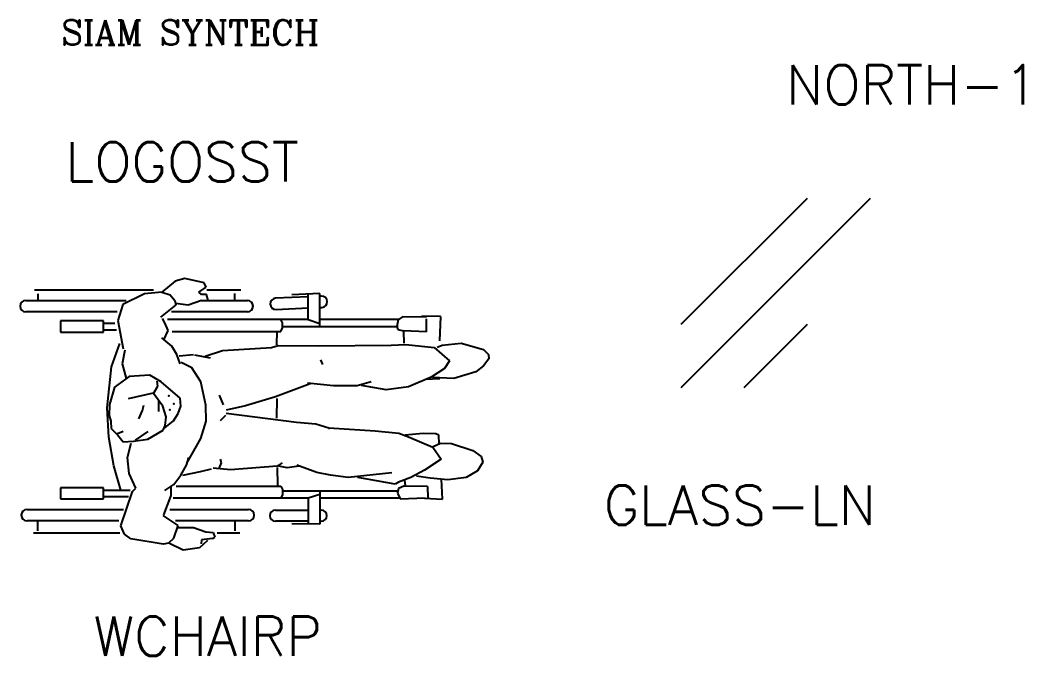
# Model space of a CAD drawing. Header units: inches. Extents: x -2548 to -2391, y 2200 to 2352.
# Drawn here: x -2464.8 to -2459.72, y 2336.77 to 2340 of the extents above; entities that cross this region are included whole.
import ezdxf

# ---------------------------------------------------------------- set-up
doc = ezdxf.new("R2010")
doc.units = ezdxf.units.IN
doc.header["$MEASUREMENT"] = 0
for name, color, linetype in [('1', 7, 'Continuous'), ('19', 4, 'Continuous'), ('HAND', 194, 'Continuous'), ('SPEC', 15, 'Continuous'), ('VT', 3, 'Continuous')]:
    doc.layers.add(name, color=color, linetype=linetype)
doc.styles.add('ROMANC', font='romanc', dxfattribs={"height": 0.4})
doc.styles.add('ROMANS', font='romans', dxfattribs={"height": 0.1})

# ---------------------------------------------------------------- blocks, each defined once
blk = doc.blocks.new('GLASS-LN')
at = {"layer": 'SPEC'}
for p, q in [((-0.075, -0.025), (0.025, 0.075)), ((-0.075, -0.075), (0.075, 0.075)), ((-0.025, -0.075), (0.025, -0.025))]:
    blk.add_line(p, q, dxfattribs=at)

msp = doc.modelspace()

# ---------------------------------------------------------------- linework, layer by layer
at = {"color": 2}
for p, q in [((-2463.96923, 2338.68681), (-2464.01874, 2338.67424)), ((-2463.87205, 2338.66496), (-2463.96923, 2338.68681)), ((-2464.01874, 2338.67424), (-2464.08586, 2338.61903)), ((-2463.89821, 2338.61834), (-2463.86181, 2338.64357)), ((-2463.86181, 2338.64357), (-2463.87205, 2338.66496)), ((-2464.12835, 2338.62827), (-2464.73176, 2338.62827)), ((-2464.71482, 2338.60943), (-2464.71482, 2338.57779)), ((-2464.17354, 2338.6094), (-2464.28465, 2338.556)), ((-2464.08586, 2338.61903), (-2464.17354, 2338.6094)), ((-2464.08586, 2338.61903), (-2464.0444, 2338.60531)), ((-2464.0444, 2338.60531), (-2464.02023, 2338.57683)), ((-2463.88513, 2338.60661), (-2463.89821, 2338.61834)), ((-2463.85959, 2338.6071), (-2463.88513, 2338.60661)), ((-2463.85198, 2338.57659), (-2463.85959, 2338.6071)), ((-2463.68551, 2338.62827), (-2463.85776, 2338.62827)), ((-2463.71585, 2338.57466), (-2463.71585, 2338.61167)), ((-2463.34491, 2338.59478), (-2463.5096, 2338.58712)), ((-2463.28519, 2338.61173), (-2463.42787, 2338.60408)), ((-2463.34491, 2338.47948), (-2463.34491, 2338.60853)), ((-2463.28524, 2338.44326), (-2463.28524, 2338.61171)), ((-2463.27744, 2338.59792), (-2463.28514, 2338.59756)), ((-2464.77569, 2338.57618), (-2464.26713, 2338.57618)), ((-2464.28465, 2338.556), (-2464.31003, 2338.47452)), ((-2464.0907, 2338.49197), (-2464.01571, 2338.55319)), ((-2464.02023, 2338.57683), (-2464.01571, 2338.55319)), ((-2464.01698, 2338.56303), (-2463.95257, 2338.55365)), ((-2463.95257, 2338.55365), (-2463.88465, 2338.57691)), ((-2463.88679, 2338.57618), (-2463.65279, 2338.57618)), ((-2463.50697, 2338.5306), (-2463.34524, 2338.53812)), ((-2463.28524, 2338.54091), (-2463.27481, 2338.54139)), ((-2464.31262, 2338.51799), (-2464.77569, 2338.51799)), ((-2464.07053, 2338.46313), (-2464.08286, 2338.48448)), ((-2463.65279, 2338.51799), (-2464.03686, 2338.51799)), ((-2462.86695, 2338.49263), (-2462.88884, 2338.47791)), ((-2462.74574, 2338.49098), (-2462.86695, 2338.49263)), ((-2462.6744, 2338.49644), (-2462.77026, 2338.49502)), ((-2462.74424, 2338.41792), (-2462.7447, 2338.48319)), ((-2462.67406, 2338.4943), (-2462.67899, 2338.37142)), ((-2464.59993, 2338.47219), (-2464.59993, 2338.41628)), ((-2464.38233, 2338.47219), (-2464.59993, 2338.47219)), ((-2464.38233, 2338.41628), (-2464.38233, 2338.47219)), ((-2464.38095, 2338.46032), (-2464.32399, 2338.46032)), ((-2464.31003, 2338.47452), (-2464.28241, 2338.33075)), ((-2464.05501, 2338.42441), (-2464.07053, 2338.46313)), ((-2463.34491, 2338.4795), (-2464.05676, 2338.4795)), ((-2463.47483, 2338.46196), (-2463.48403, 2338.4795)), ((-2463.48403, 2338.41953), (-2463.47483, 2338.43707)), ((-2463.47483, 2338.43707), (-2463.47483, 2338.46196)), ((-2463.47386, 2338.4438), (-2462.88807, 2338.4438)), ((-2463.34448, 2338.47901), (-2463.28627, 2338.45957)), ((-2462.88366, 2338.47984), (-2463.28524, 2338.47984)), ((-2462.88884, 2338.47791), (-2462.89596, 2338.44466)), ((-2462.89542, 2338.44262), (-2462.88998, 2338.42852)), ((-2464.59993, 2338.41628), (-2464.38233, 2338.41628)), ((-2464.38226, 2338.42772), (-2464.31546, 2338.42772)), ((-2464.03578, 2338.34393), (-2464.08556, 2338.38676)), ((-2464.07558, 2338.37722), (-2464.05501, 2338.42441)), ((-2464.03402, 2338.41953), (-2463.48403, 2338.41953)), ((-2463.50327, 2338.35092), (-2463.50242, 2338.41976)), ((-2462.88998, 2338.42852), (-2462.86101, 2338.42166)), ((-2462.74424, 2338.41792), (-2462.86101, 2338.42166)), ((-2462.86096, 2338.41919), (-2462.85941, 2338.36042)), ((-2464.34106, 2338.23946), (-2464.29975, 2338.35757)), ((-2464.01044, 2338.30264), (-2464.03578, 2338.34393)), ((-2463.7793, 2338.32245), (-2463.53063, 2338.33776)), ((-2463.53063, 2338.33776), (-2463.49668, 2338.34829)), ((-2463.49668, 2338.34829), (-2463.29086, 2338.34591)), ((-2463.29086, 2338.34591), (-2462.92473, 2338.3492)), ((-2462.92473, 2338.3492), (-2462.84948, 2338.35297)), ((-2462.84948, 2338.35297), (-2462.70593, 2338.33695)), ((-2462.70593, 2338.33695), (-2462.6279, 2338.27003)), ((-2462.69014, 2338.33978), (-2462.66596, 2338.35009)), ((-2462.66596, 2338.35009), (-2462.56851, 2338.35924)), ((-2462.56851, 2338.35924), (-2462.4555, 2338.32758)), ((-2464.27417, 2338.32392), (-2464.2877, 2338.2553)), ((-2463.99262, 2338.25421), (-2464.01044, 2338.30264)), ((-2463.99844, 2338.29593), (-2463.92534, 2338.30245)), ((-2463.9204, 2338.29977), (-2463.84194, 2338.28478)), ((-2463.86717, 2338.29334), (-2463.7793, 2338.32245)), ((-2462.4297, 2338.27966), (-2462.45644, 2338.24456)), ((-2462.4555, 2338.32758), (-2462.43051, 2338.30164)), ((-2462.43051, 2338.30164), (-2462.4297, 2338.27966)), ((-2464.36361, 2338.03109), (-2464.34106, 2338.23946)), ((-2464.2877, 2338.2553), (-2464.26649, 2338.17974)), ((-2463.93358, 2338.23391), (-2463.98791, 2338.26199)), ((-2463.88807, 2338.16377), (-2463.93358, 2338.23391)), ((-2463.2823, 2338.27495), (-2463.27199, 2338.25077)), ((-2462.65352, 2338.23039), (-2462.72093, 2338.18773)), ((-2462.6279, 2338.27003), (-2462.65352, 2338.23039)), ((-2462.45644, 2338.24456), (-2462.49483, 2338.2144)), ((-2464.25206, 2338.18983), (-2464.32692, 2338.13724)), ((-2464.14759, 2338.19704), (-2464.25206, 2338.18983)), ((-2464.08987, 2338.16354), (-2464.14759, 2338.19704)), ((-2462.72093, 2338.18773), (-2462.83701, 2338.13841)), ((-2462.67722, 2338.17917), (-2462.74991, 2338.17556)), ((-2462.60637, 2338.18052), (-2462.71508, 2338.18583)), ((-2462.49483, 2338.2144), (-2462.60637, 2338.18052)), ((-2464.32692, 2338.13724), (-2464.35145, 2338.0488)), ((-2464.12809, 2338.10471), (-2464.1067, 2338.1412)), ((-2464.1067, 2338.1412), (-2464.10929, 2338.16762)), ((-2463.99402, 2338.08005), (-2464.08987, 2338.16354)), ((-2463.86309, 2338.04505), (-2463.88807, 2338.16377)), ((-2463.33397, 2338.15268), (-2463.51038, 2338.0871)), ((-2463.21587, 2338.14251), (-2463.34887, 2338.15599)), ((-2463.09575, 2338.14276), (-2463.21587, 2338.14251)), ((-2463.02465, 2338.16428), (-2463.09575, 2338.14276)), ((-2462.95, 2338.12275), (-2463.07434, 2338.14567)), ((-2462.83701, 2338.13841), (-2462.95, 2338.12275)), ((-2464.12975, 2338.1057), (-2464.25702, 2338.07691)), ((-2464.08062, 2338.0402), (-2464.12809, 2338.10471)), ((-2463.98992, 2338.03943), (-2463.99402, 2338.08005)), ((-2463.79586, 2338.09538), (-2463.77525, 2338.04701)), ((-2463.51038, 2338.0871), (-2463.66283, 2338.04185)), ((-2463.50311, 2337.97985), (-2463.50254, 2338.07961)), ((-2464.35542, 2337.8827), (-2464.36361, 2338.03109)), ((-2464.35145, 2338.0488), (-2464.35298, 2337.99227)), ((-2464.18476, 2338.01834), (-2464.17682, 2338.04582)), ((-2464.10162, 2338.01252), (-2464.10124, 2338.066)), ((-2464.06478, 2337.98684), (-2464.08062, 2338.0402)), ((-2464.00375, 2338.00285), (-2463.98992, 2338.03943)), ((-2463.86129, 2337.96418), (-2463.86309, 2338.04505)), ((-2463.66283, 2338.04185), (-2463.76, 2338.02015)), ((-2464.35298, 2337.99227), (-2464.3444, 2337.96433)), ((-2464.20289, 2337.97611), (-2464.18476, 2338.01834)), ((-2464.06868, 2337.94281), (-2464.06478, 2337.98684)), ((-2464.02733, 2337.96536), (-2464.00375, 2338.00285)), ((-2463.76428, 2337.99283), (-2463.79142, 2337.96627)), ((-2463.76109, 2338.00498), (-2463.40431, 2337.95973)), ((-2464.3444, 2337.96433), (-2464.34385, 2337.9269)), ((-2464.34385, 2337.9269), (-2464.30892, 2337.8935)), ((-2464.07998, 2337.91814), (-2464.06868, 2337.94281)), ((-2464.07176, 2337.93081), (-2464.02733, 2337.96536)), ((-2463.88861, 2337.87568), (-2463.86129, 2337.96418)), ((-2463.40431, 2337.95973), (-2463.30644, 2337.95006)), ((-2463.30644, 2337.95006), (-2463.23977, 2337.93019)), ((-2463.23977, 2337.93019), (-2463.00571, 2337.91492)), ((-2463.23977, 2337.93019), (-2463.23598, 2337.92328)), ((-2464.32984, 2337.73679), (-2464.35542, 2337.8827)), ((-2464.3118, 2337.90108), (-2464.28287, 2337.91361)), ((-2464.30892, 2337.8935), (-2464.28167, 2337.85993)), ((-2464.23012, 2337.86317), (-2464.15709, 2337.87248)), ((-2464.1565, 2337.91148), (-2464.22124, 2337.86685)), ((-2464.15709, 2337.87248), (-2464.07998, 2337.91814)), ((-2463.95438, 2337.75982), (-2463.88861, 2337.87568)), ((-2463.00571, 2337.91492), (-2462.88547, 2337.90295)), ((-2462.88547, 2337.90295), (-2462.83623, 2337.88452)), ((-2462.76126, 2337.90084), (-2462.85366, 2337.89384)), ((-2462.83623, 2337.88452), (-2462.71237, 2337.83186)), ((-2462.69806, 2337.89994), (-2462.76126, 2337.90084)), ((-2462.68296, 2337.89283), (-2462.69806, 2337.89994)), ((-2462.6803, 2337.84932), (-2462.68296, 2337.89283)), ((-2464.28167, 2337.85993), (-2464.23012, 2337.86317)), ((-2464.26034, 2337.77949), (-2464.24245, 2337.85313)), ((-2462.71237, 2337.83186), (-2462.67047, 2337.77104)), ((-2462.71071, 2337.83628), (-2462.67437, 2337.85186)), ((-2462.67437, 2337.85186), (-2462.61853, 2337.85032)), ((-2462.61853, 2337.85032), (-2462.51076, 2337.81572)), ((-2464.25143, 2337.69823), (-2464.26034, 2337.77949)), ((-2463.96162, 2337.74012), (-2463.94994, 2337.77945)), ((-2463.78353, 2337.75309), (-2463.78861, 2337.77049)), ((-2462.67047, 2337.77104), (-2462.75433, 2337.71545)), ((-2462.51076, 2337.81572), (-2462.46781, 2337.78533)), ((-2462.46781, 2337.78533), (-2462.46018, 2337.7562)), ((-2464.29384, 2337.61406), (-2464.32984, 2337.73679)), ((-2463.98981, 2337.69067), (-2463.96162, 2337.74012)), ((-2463.83632, 2337.7206), (-2463.89253, 2337.70749)), ((-2463.73861, 2337.7179), (-2463.82667, 2337.7257)), ((-2463.79525, 2337.72431), (-2463.78353, 2337.75309)), ((-2463.50254, 2337.73572), (-2463.73861, 2337.7179)), ((-2463.45073, 2337.72711), (-2463.50259, 2337.73781)), ((-2463.47572, 2337.75306), (-2463.50254, 2337.73572)), ((-2463.49911, 2337.63914), (-2463.50044, 2337.72865)), ((-2463.39232, 2337.73539), (-2463.45073, 2337.72711)), ((-2463.30093, 2337.70325), (-2463.40219, 2337.74006)), ((-2462.46018, 2337.7562), (-2462.4857, 2337.71169)), ((-2464.21781, 2337.62419), (-2464.25143, 2337.69823)), ((-2464.02502, 2337.64315), (-2463.98981, 2337.69067)), ((-2463.89253, 2337.70749), (-2463.98208, 2337.68805)), ((-2463.23227, 2337.69014), (-2463.30093, 2337.70325)), ((-2463.14201, 2337.6775), (-2463.23227, 2337.69014)), ((-2462.92004, 2337.70199), (-2463.14201, 2337.6775)), ((-2462.9041, 2337.64375), (-2463.09321, 2337.67859)), ((-2462.82464, 2337.67761), (-2462.88758, 2337.65389)), ((-2462.75433, 2337.71545), (-2462.82464, 2337.67761)), ((-2462.72692, 2337.67491), (-2462.79551, 2337.68524)), ((-2462.63607, 2337.66717), (-2462.72692, 2337.67491)), ((-2462.66317, 2337.56891), (-2462.66935, 2337.67001)), ((-2462.54356, 2337.679), (-2462.63607, 2337.66717)), ((-2462.4857, 2337.71169), (-2462.54356, 2337.679)), ((-2464.38233, 2337.62593), (-2464.59993, 2337.62593)), ((-2464.59993, 2337.62593), (-2464.59993, 2337.57002)), ((-2464.38233, 2337.57002), (-2464.38233, 2337.62593)), ((-2464.23417, 2337.60709), (-2464.21781, 2337.62419)), ((-2464.07108, 2337.61282), (-2464.02502, 2337.64315)), ((-2464.03842, 2337.58704), (-2464.03862, 2337.6317)), ((-2464.01412, 2337.63422), (-2463.48403, 2337.63422)), ((-2463.48403, 2337.63422), (-2463.47483, 2337.61667)), ((-2462.88758, 2337.65389), (-2462.9041, 2337.64375)), ((-2462.88688, 2337.62251), (-2462.89122, 2337.598)), ((-2462.85996, 2337.63497), (-2462.88688, 2337.62251)), ((-2462.7401, 2337.63294), (-2462.85996, 2337.63497)), ((-2462.85568, 2337.66227), (-2462.85305, 2337.63792)), ((-2462.7401, 2337.63294), (-2462.73901, 2337.57309)), ((-2464.59993, 2337.57002), (-2464.38233, 2337.57002)), ((-2464.38226, 2337.58146), (-2464.25576, 2337.58146)), ((-2464.38095, 2337.61406), (-2464.24723, 2337.61406)), ((-2464.29337, 2337.43305), (-2464.23417, 2337.60709)), ((-2464.07666, 2337.48888), (-2464.03842, 2337.58704)), ((-2463.34491, 2337.57424), (-2464.02833, 2337.57424)), ((-2463.47483, 2337.59178), (-2463.48403, 2337.57424)), ((-2463.47483, 2337.61667), (-2463.47483, 2337.59178)), ((-2463.47386, 2337.60995), (-2462.88807, 2337.60995)), ((-2463.34491, 2337.57426), (-2463.34491, 2337.44246)), ((-2463.34448, 2337.57474), (-2463.28627, 2337.59417)), ((-2463.28524, 2337.61049), (-2463.28524, 2337.44203)), ((-2462.88366, 2337.5739), (-2463.28524, 2337.5739)), ((-2462.89122, 2337.598), (-2462.87766, 2337.57047)), ((-2462.87766, 2337.57047), (-2462.75159, 2337.57469)), ((-2462.75478, 2337.57333), (-2462.66317, 2337.56891)), ((-2464.76958, 2337.51604), (-2464.28135, 2337.51604)), ((-2464.04539, 2337.51604), (-2463.64668, 2337.51604)), ((-2464.00316, 2337.43472), (-2464.07983, 2337.48636)), ((-2463.51055, 2337.51278), (-2463.34865, 2337.51278)), ((-2463.28326, 2337.51278), (-2463.27814, 2337.51278)), ((-2464.30409, 2337.45785), (-2464.76958, 2337.45785)), ((-2464.71532, 2337.40697), (-2464.71532, 2337.45501)), ((-2464.2757, 2337.39159), (-2464.29337, 2337.43305)), ((-2464.02516, 2337.37119), (-2464.00316, 2337.43472)), ((-2463.64668, 2337.45785), (-2464.01696, 2337.45785)), ((-2464.00513, 2337.42407), (-2463.9266, 2337.4253)), ((-2463.9266, 2337.4253), (-2463.86402, 2337.40242)), ((-2463.71421, 2337.40697), (-2463.71421, 2337.45501)), ((-2463.34491, 2337.45619), (-2463.51055, 2337.45619)), ((-2463.28524, 2337.44203), (-2463.42812, 2337.44305)), ((-2463.27814, 2337.45619), (-2463.28585, 2337.45619)), ((-2464.29841, 2337.39661), (-2464.73745, 2337.39661)), ((-2464.24309, 2337.36791), (-2464.2757, 2337.39159)), ((-2464.07924, 2337.34018), (-2464.24309, 2337.36791)), ((-2464.0487, 2337.3484), (-2464.02516, 2337.37119)), ((-2463.82976, 2337.3681), (-2463.88582, 2337.36264)), ((-2463.86402, 2337.40242), (-2463.82667, 2337.39952)), ((-2463.82976, 2337.3681), (-2463.81849, 2337.37612)), ((-2463.82667, 2337.39952), (-2463.81849, 2337.37612)), ((-2463.6912, 2337.39661), (-2463.80659, 2337.39661)), ((-2464.05007, 2337.34571), (-2464.07924, 2337.34018)), ((-2463.97813, 2337.31035), (-2464.05007, 2337.34571)), ((-2463.89539, 2337.32196), (-2463.97813, 2337.31035)), ((-2463.85403, 2337.35947), (-2463.89539, 2337.32196)), ((-2463.88582, 2337.36264), (-2463.8864, 2337.34151))]:
    msp.add_line(p, q, dxfattribs=at)
for centre, radius, start, end in [((-2463.50828, 2338.55886), 0.0283, 92.66289, 272.66289), ((-2463.27612, 2338.56966), 0.0283, 272.66289, 92.66289), ((-2464.77569, 2338.54709), 0.02909, 90, 270), ((-2463.65279, 2338.54709), 0.02909, 270, 90), ((-2464.76958, 2337.48694), 0.02909, 90, 270), ((-2463.64668, 2337.48694), 0.02909, 270, 90), ((-2463.51055, 2337.48449), 0.0283, 90, 270), ((-2463.27814, 2337.48449), 0.0283, 270, 90)]:
    msp.add_arc(centre, radius, start, end, dxfattribs=at)
for p in [(-2464.05107, 2338.09182), (-2464.02549, 2338.052), (-2464.04539, 2338.02071)]:
    msp.add_point(p, dxfattribs=at)
at = {"layer": 'VT'}
msp.add_lwpolyline([(-2463.65839, 2338.06078), (-2463.65839, 2338.06078)], dxfattribs=at)

# ---------------------------------------------------------------- block references
at = {"layer": '1', "xscale": 6.400000000000091, "yscale": 6.400000000000091, "zscale": 6.400000000000091}
msp.add_blockref('GLASS-LN', (-2460.97433, 2338.61536), dxfattribs=at)

# ---------------------------------------------------------------- texts
at = {"layer": '19', "style": 'ROMANS'}
for s, p in [('NORTH-1', (-2460.92234, 2339.57031)), ('LOGOSST', (-2464.57433, 2339.17899)), ('GLASS-LN', (-2461.84745, 2337.43803)), ('WCHAIRP', (-2464.43219, 2336.77315))]:
    msp.add_text(s, height=0.2, dxfattribs=at).set_placement(p)
at = {"layer": 'HAND', "color": 4, "style": 'ROMANC'}
msp.add_text('SIAM SYNTECH', height=0.126559, dxfattribs=at).set_placement((-2464.5957, 2339.87201))

doc.saveas('drawing.dxf')
